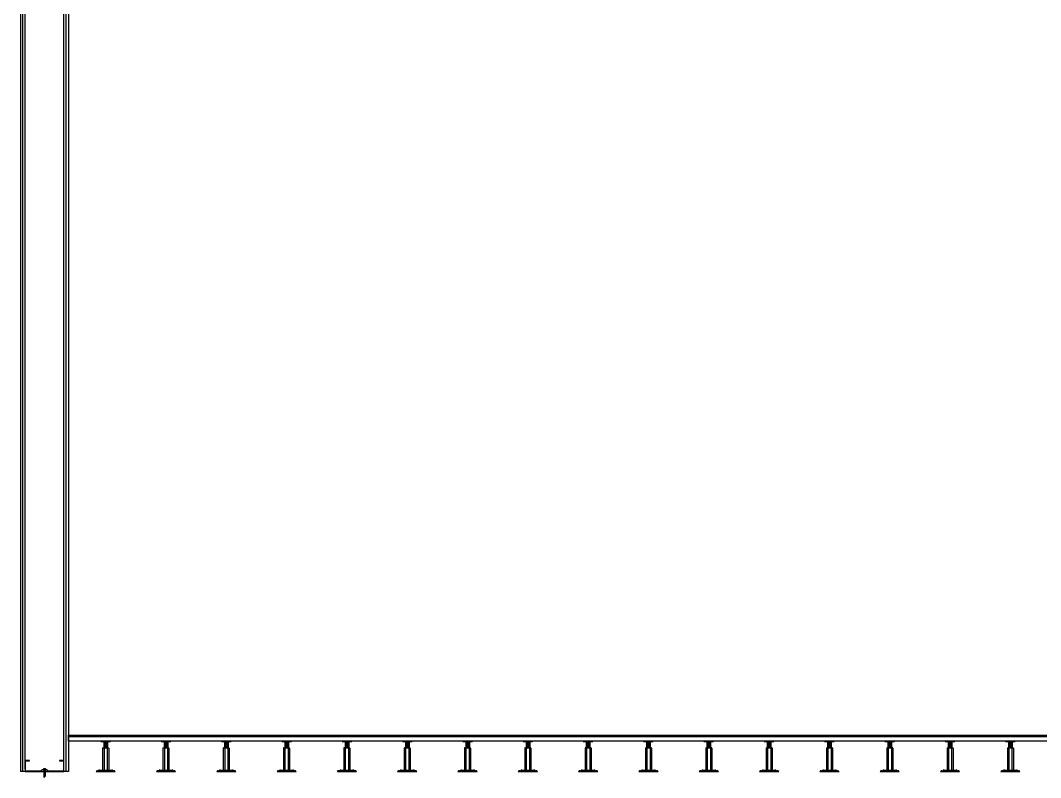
# Model space of a CAD drawing. Header units: millimetres. Extents: x 19868 to 801382, y -4805 to 85279.
# Drawn here: x 311088 to 315317, y 42103 to 45241 of the extents above; entities that cross this region are included whole.
import ezdxf

# ---------------------------------------------------------------- set-up
doc = ezdxf.new("R2010")
doc.units = ezdxf.units.MM
doc.header["$LTSCALE"] = 250
for name, color, linetype in [('8입면선', 8, 'Continuous'), ('A-ELE-4', 4, 'Continuous'), ('A-ELE-8', 8, 'Continuous'), ('A-WALL-D', 7, 'Continuous'), ('GAGAM-DT', 7, 'Continuous'), ('GES', 7, 'Continuous'), ('입면', 7, 'Continuous')]:
    doc.layers.add(name, color=color, linetype=linetype)
doc.layers.add('CK', color=221, linetype='Continuous', plot=False)

# ---------------------------------------------------------------- blocks, each defined once
blk = doc.blocks.new('*U119')
at = {"layer": '8입면선', "color": 8}
for p, q in [((3316397.6, 472011.4), (3316397.6, 477801.4)), ((3316577.6, 472011.4), (3316577.6, 477801.4))]:
    blk.add_line(p, q, dxfattribs=at)
at = {"layer": 'A-WALL-D'}
for p, q in [((3316387.6, 477801.4), (3316387.6, 472011.4)), ((3316407.6, 477801.4), (3316387.6, 477801.4)), ((3316407.6, 472021.4), (3316407.6, 477801.4)), ((3316567.6, 472021.4), (3316567.6, 477801.4)), ((3316587.6, 477801.4), (3316567.6, 477801.4)), ((3316587.6, 477801.4), (3316587.6, 472011.4)), ((3316407.6, 472011.4), (3316387.6, 472011.4)), ((3316587.6, 472011.4), (3316567.6, 472011.4))]:
    blk.add_line(p, q, dxfattribs=at)
at = {"layer": 'CK', "linetype": 'Continuous'}
blk.add_line((3316472.9, 472011.4), (3316502.3, 472011.4), dxfattribs=at)
at = {"layer": 'GAGAM-DT', "color": 8}
for p, q in [((3316485.3, 477795.6), (3316485.3, 477827)), ((3316490.3, 477821.5), (3316485.3, 477827)), ((3316490.3, 477795.6), (3316490.3, 477821.5)), ((3316492.7, 477795.6), (3316482.8, 477795.6)), ((3316482.8, 477795.6), (3316482.8, 477792.1)), ((3316491.2, 477790.6), (3316484.3, 477790.6)), ((3316485.3, 477795.6), (3316485.3, 477790.6)), ((3316490.3, 477795.6), (3316490.3, 477790.6)), ((3316492.7, 477795.6), (3316492.7, 477792.1)), ((3316482.8, 472017.2), (3316482.8, 472020.7)), ((3316492.7, 472017.2), (3316482.8, 472017.2)), ((3316491.2, 472022.2), (3316484.3, 472022.2)), ((3316485.3, 472017.2), (3316485.3, 472022.2)), ((3316485.3, 472017.2), (3316485.3, 471985.8)), ((3316490.3, 472017.2), (3316490.3, 472022.2)), ((3316490.3, 472017.2), (3316490.3, 471991.3)), ((3316492.7, 472017.2), (3316492.7, 472020.7)), ((3316490.3, 471991.3), (3316485.3, 471985.8))]:
    blk.add_line(p, q, dxfattribs=at)
for centre, start, end in [((3316484.3, 477792.1), 180, 270), ((3316491.2, 477792.1), 270, 0), ((3316484.3, 472020.7), 90, 180), ((3316491.2, 472020.7), 0, 90)]:
    blk.add_arc(centre, 1.51, start, end, dxfattribs=at)
at = {"layer": '입면', "color": 6}
for p, q in [((3316407.6, 477756.4), (3316407.6, 477801.4)), ((3316407.6, 477801.4), (3316472.9, 477801.4)), ((3316472.4, 477800.2), (3316408.8, 477800.2)), ((3316408.8, 477800.2), (3316408.8, 477757.6)), ((3316477.4, 477794.4), (3316472.4, 477800.2)), ((3316472.9, 477801.4), (3316477.9, 477795.6)), ((3316497.3, 477795.6), (3316502.3, 477801.4)), ((3316502.8, 477800.2), (3316497.8, 477794.4)), ((3316502.3, 477801.4), (3316567.6, 477801.4)), ((3316566.4, 477800.2), (3316502.8, 477800.2)), ((3316566.4, 477757.6), (3316566.4, 477800.2)), ((3316567.6, 477801.4), (3316567.6, 477756.4)), ((3316425.4, 477756.4), (3316407.6, 477756.4)), ((3316408.8, 477757.6), (3316425.4, 477757.6)), ((3316425.4, 477757.6), (3316425.4, 477756.4)), ((3316497.8, 477794.4), (3316477.4, 477794.4)), ((3316477.9, 477795.6), (3316497.3, 477795.6)), ((3316549.8, 477756.4), (3316549.8, 477757.6)), ((3316549.8, 477757.6), (3316566.4, 477757.6)), ((3316567.6, 477756.4), (3316549.8, 477756.4)), ((3316425.4, 472056.4), (3316407.6, 472056.4)), ((3316407.6, 472056.4), (3316407.6, 472011.4)), ((3316408.8, 472012.6), (3316408.8, 472055.2)), ((3316408.8, 472055.2), (3316425.4, 472055.2)), ((3316425.4, 472055.2), (3316425.4, 472056.4)), ((3316567.6, 472056.4), (3316549.8, 472056.4)), ((3316549.8, 472056.4), (3316549.8, 472055.2)), ((3316549.8, 472055.2), (3316566.4, 472055.2)), ((3316566.4, 472055.2), (3316566.4, 472012.6)), ((3316567.6, 472011.4), (3316567.6, 472056.4)), ((3316407.6, 472011.4), (3316472.9, 472011.4)), ((3316472.4, 472012.6), (3316408.8, 472012.6)), ((3316477.4, 472018.5), (3316472.4, 472012.6)), ((3316472.9, 472011.4), (3316477.9, 472017.3)), ((3316497.8, 472018.5), (3316477.4, 472018.5)), ((3316477.9, 472017.3), (3316497.3, 472017.3)), ((3316497.3, 472017.3), (3316502.3, 472011.4)), ((3316502.8, 472012.6), (3316497.8, 472018.5)), ((3316502.3, 472011.4), (3316567.6, 472011.4)), ((3316566.4, 472012.6), (3316502.8, 472012.6))]:
    blk.add_line(p, q, dxfattribs=at)
blk = doc.blocks.new('*U142')
at = {"layer": 'A-ELE-4'}
blk.add_line((-11, 0), (8289, 0), dxfattribs=at)
at = {"layer": 'A-ELE-8'}
for p, q in [((-11, -23), (-11, 0)), ((-11, -5), (8289, -5)), ((-11, -23), (8289, -23))]:
    blk.add_line(p, q, dxfattribs=at)
blk = doc.blocks.new('*U143')
at = {"layer": 'GES', "color": 8}
for p, q in [((39095, 2017, 0), (39095, 2019.5, 0)), ((39095, 2019.5, 0), (39135, 2019.5, 0)), ((39095, 2017, 0), (39135, 2017, 0)), ((39102.6, 1988.9, 0), (39102.6, 1898, 0)), ((39103.4, 1989.7, 0), (39107.6, 1989.7, 0)), ((39107.4, 2017, 0), (39107.4, 2007.2, 0)), ((39107.4, 2013.6, 0), (39107.4, 1989.7, 0)), ((39107.4, 2011.6, 0), (39122.6, 2011.6, 0)), ((39107.4, 2011.6, 0), (39122.6, 2011.6, 0)), ((39107.4, 2006.6, 0), (39122.6, 2006.6, 0)), ((39107.4, 2006.6, 0), (39122.6, 2006.6, 0)), ((39107.4, 2001.6, 0), (39122.6, 2001.6, 0)), ((39107.4, 2001.6, 0), (39122.6, 2001.6, 0)), ((39107.4, 1996.6, 0), (39122.6, 1996.6, 0)), ((39107.4, 1996.6, 0), (39122.6, 1996.6, 0)), ((39107.4, 1991.6, 0), (39122.6, 1991.6, 0)), ((39107.4, 1991.6, 0), (39122.6, 1991.6, 0)), ((39107.6, 1989.7, 0), (39122.6, 1989.7, 0)), ((39108.4, 1988.9, 0), (39108.4, 1898, 0)), ((39109.2, 1989.7, 0), (39120.9, 1989.7, 0)), ((39121.7, 1988.9, 0), (39121.7, 1898, 0)), ((39122.6, 2017, 0), (39122.6, 2007.2, 0)), ((39122.6, 2013.6, 0), (39122.6, 1989.7, 0)), ((39122.6, 1989.7, 0), (39126.7, 1989.7, 0)), ((39127.6, 1988.9, 0), (39127.6, 1898, 0)), ((39135, 2017, 0), (39135, 2019.5, 0)), ((39345, 2017, 0), (39345, 2019.5, 0)), ((39345, 2019.5, 0), (39385, 2019.5, 0)), ((39345, 2017, 0), (39385, 2017, 0)), ((39352.6, 1988.9, 0), (39352.6, 1898, 0)), ((39353.4, 1989.7, 0), (39357.6, 1989.7, 0)), ((39357.4, 2017, 0), (39357.4, 2007.2, 0)), ((39357.4, 2013.6, 0), (39357.4, 1989.7, 0)), ((39357.4, 2011.6, 0), (39372.6, 2011.6, 0)), ((39357.4, 2011.6, 0), (39372.6, 2011.6, 0)), ((39357.4, 2006.6, 0), (39372.6, 2006.6, 0)), ((39357.4, 2006.6, 0), (39372.6, 2006.6, 0)), ((39357.4, 2001.6, 0), (39372.6, 2001.6, 0)), ((39357.4, 2001.6, 0), (39372.6, 2001.6, 0)), ((39357.4, 1996.6, 0), (39372.6, 1996.6, 0)), ((39357.4, 1996.6, 0), (39372.6, 1996.6, 0)), ((39357.4, 1991.6, 0), (39372.6, 1991.6, 0)), ((39357.4, 1991.6, 0), (39372.6, 1991.6, 0)), ((39357.6, 1989.7, 0), (39372.6, 1989.7, 0)), ((39358.4, 1988.9, 0), (39358.4, 1898, 0)), ((39359.2, 1989.7, 0), (39370.9, 1989.7, 0)), ((39371.7, 1988.9, 0), (39371.7, 1898, 0)), ((39372.6, 2017, 0), (39372.6, 2007.2, 0)), ((39372.6, 2013.6, 0), (39372.6, 1989.7, 0)), ((39372.6, 1989.7, 0), (39376.7, 1989.7, 0)), ((39377.6, 1988.9, 0), (39377.6, 1898, 0)), ((39385, 2017, 0), (39385, 2019.5, 0)), ((39595, 2017, 0), (39595, 2019.5, 0)), ((39595, 2019.5, 0), (39635, 2019.5, 0)), ((39595, 2017, 0), (39635, 2017, 0)), ((39602.6, 1988.9, 0), (39602.6, 1898, 0)), ((39603.4, 1989.7, 0), (39607.6, 1989.7, 0)), ((39607.4, 2017, 0), (39607.4, 2007.2, 0)), ((39607.4, 2013.6, 0), (39607.4, 1989.7, 0)), ((39607.4, 2011.6, 0), (39622.6, 2011.6, 0)), ((39607.4, 2011.6, 0), (39622.6, 2011.6, 0)), ((39607.4, 2006.6, 0), (39622.6, 2006.6, 0)), ((39607.4, 2006.6, 0), (39622.6, 2006.6, 0)), ((39607.4, 2001.6, 0), (39622.6, 2001.6, 0)), ((39607.4, 2001.6, 0), (39622.6, 2001.6, 0)), ((39607.4, 1996.6, 0), (39622.6, 1996.6, 0)), ((39607.4, 1996.6, 0), (39622.6, 1996.6, 0)), ((39607.4, 1991.6, 0), (39622.6, 1991.6, 0)), ((39607.4, 1991.6, 0), (39622.6, 1991.6, 0)), ((39607.6, 1989.7, 0), (39622.6, 1989.7, 0)), ((39608.4, 1988.9, 0), (39608.4, 1898, 0)), ((39609.2, 1989.7, 0), (39620.9, 1989.7, 0)), ((39621.7, 1988.9, 0), (39621.7, 1898, 0)), ((39622.6, 2017, 0), (39622.6, 2007.2, 0)), ((39622.6, 2013.6, 0), (39622.6, 1989.7, 0)), ((39622.6, 1989.7, 0), (39626.7, 1989.7, 0)), ((39627.6, 1988.9, 0), (39627.6, 1898, 0)), ((39635, 2017, 0), (39635, 2019.5, 0)), ((39845, 2017, 0), (39845, 2019.5, 0)), ((39845, 2019.5, 0), (39885, 2019.5, 0)), ((39845, 2017, 0), (39885, 2017, 0)), ((39852.6, 1988.9, 0), (39852.6, 1898, 0)), ((39853.4, 1989.7, 0), (39857.6, 1989.7, 0)), ((39857.4, 2017, 0), (39857.4, 2007.2, 0)), ((39857.4, 2013.6, 0), (39857.4, 1989.7, 0)), ((39857.4, 2011.6, 0), (39872.6, 2011.6, 0)), ((39857.4, 2011.6, 0), (39872.6, 2011.6, 0)), ((39857.4, 2006.6, 0), (39872.6, 2006.6, 0)), ((39857.4, 2006.6, 0), (39872.6, 2006.6, 0)), ((39857.4, 2001.6, 0), (39872.6, 2001.6, 0)), ((39857.4, 2001.6, 0), (39872.6, 2001.6, 0)), ((39857.4, 1996.6, 0), (39872.6, 1996.6, 0)), ((39857.4, 1996.6, 0), (39872.6, 1996.6, 0)), ((39857.4, 1991.6, 0), (39872.6, 1991.6, 0)), ((39857.4, 1991.6, 0), (39872.6, 1991.6, 0)), ((39857.6, 1989.7, 0), (39872.6, 1989.7, 0)), ((39858.4, 1988.9, 0), (39858.4, 1898, 0)), ((39859.2, 1989.7, 0), (39870.9, 1989.7, 0)), ((39871.7, 1988.9, 0), (39871.7, 1898, 0)), ((39872.6, 2017, 0), (39872.6, 2007.2, 0)), ((39872.6, 2013.6, 0), (39872.6, 1989.7, 0)), ((39872.6, 1989.7, 0), (39876.7, 1989.7, 0)), ((39877.6, 1988.9, 0), (39877.6, 1898, 0)), ((39885, 2017, 0), (39885, 2019.5, 0)), ((40095, 2017, 0), (40095, 2019.5, 0)), ((40095, 2019.5, 0), (40135, 2019.5, 0)), ((40095, 2017, 0), (40135, 2017, 0)), ((40102.6, 1988.9, 0), (40102.6, 1898, 0)), ((40103.4, 1989.7, 0), (40107.6, 1989.7, 0)), ((40107.4, 2017, 0), (40107.4, 2007.2, 0)), ((40107.4, 2013.6, 0), (40107.4, 1989.7, 0)), ((40107.4, 2011.6, 0), (40122.6, 2011.6, 0)), ((40107.4, 2011.6, 0), (40122.6, 2011.6, 0)), ((40107.4, 2006.6, 0), (40122.6, 2006.6, 0)), ((40107.4, 2006.6, 0), (40122.6, 2006.6, 0)), ((40107.4, 2001.6, 0), (40122.6, 2001.6, 0)), ((40107.4, 2001.6, 0), (40122.6, 2001.6, 0)), ((40107.4, 1996.6, 0), (40122.6, 1996.6, 0)), ((40107.4, 1996.6, 0), (40122.6, 1996.6, 0)), ((40107.4, 1991.6, 0), (40122.6, 1991.6, 0)), ((40107.4, 1991.6, 0), (40122.6, 1991.6, 0)), ((40107.6, 1989.7, 0), (40122.6, 1989.7, 0)), ((40108.4, 1988.9, 0), (40108.4, 1898, 0)), ((40109.2, 1989.7, 0), (40120.9, 1989.7, 0)), ((40121.7, 1988.9, 0), (40121.7, 1898, 0)), ((40122.6, 2017, 0), (40122.6, 2007.2, 0)), ((40122.6, 2013.6, 0), (40122.6, 1989.7, 0)), ((40122.6, 1989.7, 0), (40126.7, 1989.7, 0)), ((40127.6, 1988.9, 0), (40127.6, 1898, 0)), ((40135, 2017, 0), (40135, 2019.5, 0)), ((40345, 2017, 0), (40345, 2019.5, 0)), ((40345, 2019.5, 0), (40385, 2019.5, 0)), ((40345, 2017, 0), (40385, 2017, 0)), ((40352.6, 1988.9, 0), (40352.6, 1898, 0)), ((40353.4, 1989.7, 0), (40357.6, 1989.7, 0)), ((40357.4, 2017, 0), (40357.4, 2007.2, 0)), ((40357.4, 2013.6, 0), (40357.4, 1989.7, 0)), ((40357.4, 2011.6, 0), (40372.6, 2011.6, 0)), ((40357.4, 2011.6, 0), (40372.6, 2011.6, 0)), ((40357.4, 2006.6, 0), (40372.6, 2006.6, 0)), ((40357.4, 2006.6, 0), (40372.6, 2006.6, 0)), ((40357.4, 2001.6, 0), (40372.6, 2001.6, 0)), ((40357.4, 2001.6, 0), (40372.6, 2001.6, 0)), ((40357.4, 1996.6, 0), (40372.6, 1996.6, 0)), ((40357.4, 1996.6, 0), (40372.6, 1996.6, 0)), ((40357.4, 1991.6, 0), (40372.6, 1991.6, 0)), ((40357.4, 1991.6, 0), (40372.6, 1991.6, 0)), ((40357.6, 1989.7, 0), (40372.6, 1989.7, 0)), ((40358.4, 1988.9, 0), (40358.4, 1898, 0)), ((40359.2, 1989.7, 0), (40370.9, 1989.7, 0)), ((40371.7, 1988.9, 0), (40371.7, 1898, 0)), ((40372.6, 2017, 0), (40372.6, 2007.2, 0)), ((40372.6, 2013.6, 0), (40372.6, 1989.7, 0)), ((40372.6, 1989.7, 0), (40376.7, 1989.7, 0)), ((40377.6, 1988.9, 0), (40377.6, 1898, 0)), ((40385, 2017, 0), (40385, 2019.5, 0)), ((40595, 2017, 0), (40595, 2019.5, 0)), ((40595, 2019.5, 0), (40635, 2019.5, 0)), ((40595, 2017, 0), (40635, 2017, 0)), ((40602.6, 1988.9, 0), (40602.6, 1898, 0)), ((40603.4, 1989.7, 0), (40607.6, 1989.7, 0)), ((40607.4, 2017, 0), (40607.4, 2007.2, 0)), ((40607.4, 2013.6, 0), (40607.4, 1989.7, 0)), ((40607.4, 2011.6, 0), (40622.6, 2011.6, 0)), ((40607.4, 2011.6, 0), (40622.6, 2011.6, 0)), ((40607.4, 2006.6, 0), (40622.6, 2006.6, 0)), ((40607.4, 2006.6, 0), (40622.6, 2006.6, 0)), ((40607.4, 2001.6, 0), (40622.6, 2001.6, 0)), ((40607.4, 2001.6, 0), (40622.6, 2001.6, 0)), ((40607.4, 1996.6, 0), (40622.6, 1996.6, 0)), ((40607.4, 1996.6, 0), (40622.6, 1996.6, 0)), ((40607.4, 1991.6, 0), (40622.6, 1991.6, 0)), ((40607.4, 1991.6, 0), (40622.6, 1991.6, 0)), ((40607.6, 1989.7, 0), (40622.6, 1989.7, 0)), ((40608.4, 1988.9, 0), (40608.4, 1898, 0)), ((40609.2, 1989.7, 0), (40620.9, 1989.7, 0)), ((40621.7, 1988.9, 0), (40621.7, 1898, 0)), ((40622.6, 2017, 0), (40622.6, 2007.2, 0)), ((40622.6, 2013.6, 0), (40622.6, 1989.7, 0)), ((40622.6, 1989.7, 0), (40626.7, 1989.7, 0)), ((40627.6, 1988.9, 0), (40627.6, 1898, 0)), ((40635, 2017, 0), (40635, 2019.5, 0)), ((40845, 2017, 0), (40845, 2019.5, 0)), ((40845, 2019.5, 0), (40885, 2019.5, 0)), ((40845, 2017, 0), (40885, 2017, 0)), ((40852.6, 1988.9, 0), (40852.6, 1898, 0)), ((40853.4, 1989.7, 0), (40857.6, 1989.7, 0)), ((40857.4, 2017, 0), (40857.4, 2007.2, 0)), ((40857.4, 2013.6, 0), (40857.4, 1989.7, 0)), ((40857.4, 2011.6, 0), (40872.6, 2011.6, 0)), ((40857.4, 2011.6, 0), (40872.6, 2011.6, 0)), ((40857.4, 2006.6, 0), (40872.6, 2006.6, 0)), ((40857.4, 2006.6, 0), (40872.6, 2006.6, 0)), ((40857.4, 2001.6, 0), (40872.6, 2001.6, 0)), ((40857.4, 2001.6, 0), (40872.6, 2001.6, 0)), ((40857.4, 1996.6, 0), (40872.6, 1996.6, 0)), ((40857.4, 1996.6, 0), (40872.6, 1996.6, 0)), ((40857.4, 1991.6, 0), (40872.6, 1991.6, 0)), ((40857.4, 1991.6, 0), (40872.6, 1991.6, 0)), ((40857.6, 1989.7, 0), (40872.6, 1989.7, 0)), ((40858.4, 1988.9, 0), (40858.4, 1898, 0)), ((40859.2, 1989.7, 0), (40870.9, 1989.7, 0)), ((40871.7, 1988.9, 0), (40871.7, 1898, 0)), ((40872.6, 2017, 0), (40872.6, 2007.2, 0)), ((40872.6, 2013.6, 0), (40872.6, 1989.7, 0)), ((40872.6, 1989.7, 0), (40876.7, 1989.7, 0)), ((40877.6, 1988.9, 0), (40877.6, 1898, 0)), ((40885, 2017, 0), (40885, 2019.5, 0)), ((41095, 2017, 0), (41095, 2019.5, 0)), ((41095, 2019.5, 0), (41135, 2019.5, 0)), ((41095, 2017, 0), (41135, 2017, 0)), ((41102.6, 1988.9, 0), (41102.6, 1898, 0)), ((41103.4, 1989.7, 0), (41107.6, 1989.7, 0)), ((41107.4, 2017, 0), (41107.4, 2007.2, 0)), ((41107.4, 2013.6, 0), (41107.4, 1989.7, 0)), ((41107.4, 2011.6, 0), (41122.6, 2011.6, 0)), ((41107.4, 2011.6, 0), (41122.6, 2011.6, 0)), ((41107.4, 2006.6, 0), (41122.6, 2006.6, 0)), ((41107.4, 2006.6, 0), (41122.6, 2006.6, 0)), ((41107.4, 2001.6, 0), (41122.6, 2001.6, 0)), ((41107.4, 2001.6, 0), (41122.6, 2001.6, 0)), ((41107.4, 1996.6, 0), (41122.6, 1996.6, 0)), ((41107.4, 1996.6, 0), (41122.6, 1996.6, 0)), ((41107.4, 1991.6, 0), (41122.6, 1991.6, 0)), ((41107.4, 1991.6, 0), (41122.6, 1991.6, 0)), ((41107.6, 1989.7, 0), (41122.6, 1989.7, 0)), ((41108.4, 1988.9, 0), (41108.4, 1898, 0)), ((41109.2, 1989.7, 0), (41120.9, 1989.7, 0)), ((41121.7, 1988.9, 0), (41121.7, 1898, 0)), ((41122.6, 2017, 0), (41122.6, 2007.2, 0)), ((41122.6, 2013.6, 0), (41122.6, 1989.7, 0)), ((41122.6, 1989.7, 0), (41126.7, 1989.7, 0)), ((41127.6, 1988.9, 0), (41127.6, 1898, 0)), ((41135, 2017, 0), (41135, 2019.5, 0)), ((41345, 2017, 0), (41345, 2019.5, 0)), ((41345, 2019.5, 0), (41385, 2019.5, 0)), ((41345, 2017, 0), (41385, 2017, 0)), ((41352.6, 1988.9, 0), (41352.6, 1898, 0)), ((41353.4, 1989.7, 0), (41357.6, 1989.7, 0)), ((41357.4, 2017, 0), (41357.4, 2007.2, 0)), ((41357.4, 2013.6, 0), (41357.4, 1989.7, 0)), ((41357.4, 2011.6, 0), (41372.6, 2011.6, 0)), ((41357.4, 2011.6, 0), (41372.6, 2011.6, 0)), ((41357.4, 2006.6, 0), (41372.6, 2006.6, 0)), ((41357.4, 2006.6, 0), (41372.6, 2006.6, 0)), ((41357.4, 2001.6, 0), (41372.6, 2001.6, 0)), ((41357.4, 2001.6, 0), (41372.6, 2001.6, 0)), ((41357.4, 1996.6, 0), (41372.6, 1996.6, 0)), ((41357.4, 1996.6, 0), (41372.6, 1996.6, 0)), ((41357.4, 1991.6, 0), (41372.6, 1991.6, 0)), ((41357.4, 1991.6, 0), (41372.6, 1991.6, 0)), ((41357.6, 1989.7, 0), (41372.6, 1989.7, 0)), ((41358.4, 1988.9, 0), (41358.4, 1898, 0)), ((41359.2, 1989.7, 0), (41370.9, 1989.7, 0)), ((41371.7, 1988.9, 0), (41371.7, 1898, 0)), ((41372.6, 2017, 0), (41372.6, 2007.2, 0)), ((41372.6, 2013.6, 0), (41372.6, 1989.7, 0)), ((41372.6, 1989.7, 0), (41376.7, 1989.7, 0)), ((41377.6, 1988.9, 0), (41377.6, 1898, 0)), ((41385, 2017, 0), (41385, 2019.5, 0)), ((41595, 2017, 0), (41595, 2019.5, 0)), ((41595, 2019.5, 0), (41635, 2019.5, 0)), ((41595, 2017, 0), (41635, 2017, 0)), ((41602.6, 1988.9, 0), (41602.6, 1898, 0)), ((41603.4, 1989.7, 0), (41607.6, 1989.7, 0)), ((41607.4, 2017, 0), (41607.4, 2007.2, 0)), ((41607.4, 2013.6, 0), (41607.4, 1989.7, 0)), ((41607.4, 2011.6, 0), (41622.6, 2011.6, 0)), ((41607.4, 2011.6, 0), (41622.6, 2011.6, 0)), ((41607.4, 2006.6, 0), (41622.6, 2006.6, 0)), ((41607.4, 2006.6, 0), (41622.6, 2006.6, 0)), ((41607.4, 2001.6, 0), (41622.6, 2001.6, 0)), ((41607.4, 2001.6, 0), (41622.6, 2001.6, 0)), ((41607.4, 1996.6, 0), (41622.6, 1996.6, 0)), ((41607.4, 1996.6, 0), (41622.6, 1996.6, 0)), ((41607.4, 1991.6, 0), (41622.6, 1991.6, 0)), ((41607.4, 1991.6, 0), (41622.6, 1991.6, 0)), ((41607.6, 1989.7, 0), (41622.6, 1989.7, 0)), ((41608.4, 1988.9, 0), (41608.4, 1898, 0)), ((41609.2, 1989.7, 0), (41620.9, 1989.7, 0)), ((41621.7, 1988.9, 0), (41621.7, 1898, 0)), ((41622.6, 2017, 0), (41622.6, 2007.2, 0)), ((41622.6, 2013.6, 0), (41622.6, 1989.7, 0)), ((41622.6, 1989.7, 0), (41626.7, 1989.7, 0)), ((41627.6, 1988.9, 0), (41627.6, 1898, 0)), ((41635, 2017, 0), (41635, 2019.5, 0)), ((41845, 2017, 0), (41845, 2019.5, 0)), ((41845, 2019.5, 0), (41885, 2019.5, 0)), ((41845, 2017, 0), (41885, 2017, 0)), ((41852.6, 1988.9, 0), (41852.6, 1898, 0)), ((41853.4, 1989.7, 0), (41857.6, 1989.7, 0)), ((41857.4, 2017, 0), (41857.4, 2007.2, 0)), ((41857.4, 2013.6, 0), (41857.4, 1989.7, 0)), ((41857.4, 2011.6, 0), (41872.6, 2011.6, 0)), ((41857.4, 2011.6, 0), (41872.6, 2011.6, 0)), ((41857.4, 2006.6, 0), (41872.6, 2006.6, 0)), ((41857.4, 2006.6, 0), (41872.6, 2006.6, 0)), ((41857.4, 2001.6, 0), (41872.6, 2001.6, 0)), ((41857.4, 2001.6, 0), (41872.6, 2001.6, 0)), ((41857.4, 1996.6, 0), (41872.6, 1996.6, 0)), ((41857.4, 1996.6, 0), (41872.6, 1996.6, 0)), ((41857.4, 1991.6, 0), (41872.6, 1991.6, 0)), ((41857.4, 1991.6, 0), (41872.6, 1991.6, 0)), ((41857.6, 1989.7, 0), (41872.6, 1989.7, 0)), ((41858.4, 1988.9, 0), (41858.4, 1898, 0)), ((41859.2, 1989.7, 0), (41870.9, 1989.7, 0)), ((41871.7, 1988.9, 0), (41871.7, 1898, 0)), ((41872.6, 2017, 0), (41872.6, 2007.2, 0)), ((41872.6, 2013.6, 0), (41872.6, 1989.7, 0)), ((41872.6, 1989.7, 0), (41876.7, 1989.7, 0)), ((41877.6, 1988.9, 0), (41877.6, 1898, 0)), ((41885, 2017, 0), (41885, 2019.5, 0)), ((42095, 2017, 0), (42095, 2019.5, 0)), ((42095, 2019.5, 0), (42135, 2019.5, 0)), ((42095, 2017, 0), (42135, 2017, 0)), ((42102.6, 1988.9, 0), (42102.6, 1898, 0)), ((42103.4, 1989.7, 0), (42107.6, 1989.7, 0)), ((42107.4, 2017, 0), (42107.4, 2007.2, 0)), ((42107.4, 2013.6, 0), (42107.4, 1989.7, 0)), ((42107.4, 2011.6, 0), (42122.6, 2011.6, 0)), ((42107.4, 2011.6, 0), (42122.6, 2011.6, 0)), ((42107.4, 2006.6, 0), (42122.6, 2006.6, 0)), ((42107.4, 2006.6, 0), (42122.6, 2006.6, 0)), ((42107.4, 2001.6, 0), (42122.6, 2001.6, 0)), ((42107.4, 2001.6, 0), (42122.6, 2001.6, 0)), ((42107.4, 1996.6, 0), (42122.6, 1996.6, 0)), ((42107.4, 1996.6, 0), (42122.6, 1996.6, 0)), ((42107.4, 1991.6, 0), (42122.6, 1991.6, 0)), ((42107.4, 1991.6, 0), (42122.6, 1991.6, 0)), ((42107.6, 1989.7, 0), (42122.6, 1989.7, 0)), ((42108.4, 1988.9, 0), (42108.4, 1898, 0)), ((42109.2, 1989.7, 0), (42120.9, 1989.7, 0)), ((42121.7, 1988.9, 0), (42121.7, 1898, 0)), ((42122.6, 2017, 0), (42122.6, 2007.2, 0)), ((42122.6, 2013.6, 0), (42122.6, 1989.7, 0)), ((42122.6, 1989.7, 0), (42126.7, 1989.7, 0)), ((42127.6, 1988.9, 0), (42127.6, 1898, 0)), ((42135, 2017, 0), (42135, 2019.5, 0)), ((42345, 2017, 0), (42345, 2019.5, 0)), ((42345, 2019.5, 0), (42385, 2019.5, 0)), ((42345, 2017, 0), (42385, 2017, 0)), ((42352.6, 1988.9, 0), (42352.6, 1898, 0)), ((42353.4, 1989.7, 0), (42357.6, 1989.7, 0)), ((42357.4, 2017, 0), (42357.4, 2007.2, 0)), ((42357.4, 2013.6, 0), (42357.4, 1989.7, 0)), ((42357.4, 2011.6, 0), (42372.6, 2011.6, 0)), ((42357.4, 2011.6, 0), (42372.6, 2011.6, 0)), ((42357.4, 2006.6, 0), (42372.6, 2006.6, 0)), ((42357.4, 2006.6, 0), (42372.6, 2006.6, 0)), ((42357.4, 2001.6, 0), (42372.6, 2001.6, 0)), ((42357.4, 2001.6, 0), (42372.6, 2001.6, 0)), ((42357.4, 1996.6, 0), (42372.6, 1996.6, 0)), ((42357.4, 1996.6, 0), (42372.6, 1996.6, 0)), ((42357.4, 1991.6, 0), (42372.6, 1991.6, 0)), ((42357.4, 1991.6, 0), (42372.6, 1991.6, 0)), ((42357.6, 1989.7, 0), (42372.6, 1989.7, 0)), ((42358.4, 1988.9, 0), (42358.4, 1898, 0)), ((42359.2, 1989.7, 0), (42370.9, 1989.7, 0)), ((42371.7, 1988.9, 0), (42371.7, 1898, 0)), ((42372.6, 2017, 0), (42372.6, 2007.2, 0)), ((42372.6, 2013.6, 0), (42372.6, 1989.7, 0)), ((42372.6, 1989.7, 0), (42376.7, 1989.7, 0)), ((42377.6, 1988.9, 0), (42377.6, 1898, 0)), ((42385, 2017, 0), (42385, 2019.5, 0)), ((42595, 2017, 0), (42595, 2019.5, 0)), ((42595, 2019.5, 0), (42635, 2019.5, 0)), ((42595, 2017, 0), (42635, 2017, 0)), ((42602.6, 1988.9, 0), (42602.6, 1898, 0)), ((42603.4, 1989.7, 0), (42607.6, 1989.7, 0)), ((42607.4, 2017, 0), (42607.4, 2007.2, 0)), ((42607.4, 2013.6, 0), (42607.4, 1989.7, 0)), ((42607.4, 2011.6, 0), (42622.6, 2011.6, 0)), ((42607.4, 2011.6, 0), (42622.6, 2011.6, 0)), ((42607.4, 2006.6, 0), (42622.6, 2006.6, 0)), ((42607.4, 2006.6, 0), (42622.6, 2006.6, 0)), ((42607.4, 2001.6, 0), (42622.6, 2001.6, 0)), ((42607.4, 2001.6, 0), (42622.6, 2001.6, 0)), ((42607.4, 1996.6, 0), (42622.6, 1996.6, 0)), ((42607.4, 1996.6, 0), (42622.6, 1996.6, 0)), ((42607.4, 1991.6, 0), (42622.6, 1991.6, 0)), ((42607.4, 1991.6, 0), (42622.6, 1991.6, 0)), ((42607.6, 1989.7, 0), (42622.6, 1989.7, 0)), ((42608.4, 1988.9, 0), (42608.4, 1898, 0)), ((42609.2, 1989.7, 0), (42620.9, 1989.7, 0)), ((42621.7, 1988.9, 0), (42621.7, 1898, 0)), ((42622.6, 2017, 0), (42622.6, 2007.2, 0)), ((42622.6, 2013.6, 0), (42622.6, 1989.7, 0)), ((42622.6, 1989.7, 0), (42626.7, 1989.7, 0)), ((42627.6, 1988.9, 0), (42627.6, 1898, 0)), ((42635, 2017, 0), (42635, 2019.5, 0)), ((42845, 2017, 0), (42845, 2019.5, 0)), ((42845, 2019.5, 0), (42885, 2019.5, 0)), ((42845, 2017, 0), (42885, 2017, 0)), ((42852.6, 1988.9, 0), (42852.6, 1898, 0)), ((42853.4, 1989.7, 0), (42857.6, 1989.7, 0)), ((42857.4, 2017, 0), (42857.4, 2007.2, 0)), ((42857.4, 2013.6, 0), (42857.4, 1989.7, 0)), ((42857.4, 2011.6, 0), (42872.6, 2011.6, 0)), ((42857.4, 2011.6, 0), (42872.6, 2011.6, 0)), ((42857.4, 2006.6, 0), (42872.6, 2006.6, 0)), ((42857.4, 2006.6, 0), (42872.6, 2006.6, 0)), ((42857.4, 2001.6, 0), (42872.6, 2001.6, 0)), ((42857.4, 2001.6, 0), (42872.6, 2001.6, 0)), ((42857.4, 1996.6, 0), (42872.6, 1996.6, 0)), ((42857.4, 1996.6, 0), (42872.6, 1996.6, 0)), ((42857.4, 1991.6, 0), (42872.6, 1991.6, 0)), ((42857.4, 1991.6, 0), (42872.6, 1991.6, 0)), ((42857.6, 1989.7, 0), (42872.6, 1989.7, 0)), ((42858.4, 1988.9, 0), (42858.4, 1898, 0)), ((42859.2, 1989.7, 0), (42870.9, 1989.7, 0)), ((42871.7, 1988.9, 0), (42871.7, 1898, 0)), ((42872.6, 2017, 0), (42872.6, 2007.2, 0)), ((42872.6, 2013.6, 0), (42872.6, 1989.7, 0)), ((42872.6, 1989.7, 0), (42876.7, 1989.7, 0)), ((42877.6, 1988.9, 0), (42877.6, 1898, 0)), ((42885, 2017, 0), (42885, 2019.5, 0)), ((39075.4, 1892.5), (39154.8, 1892.5, 0)), ((39081.7, 1895.4), (39148.4, 1895.4)), ((39090.2, 1897.7), (39140.3, 1897.7)), ((39103.4, 1897.2, 0), (39107.6, 1897.2, 0)), ((39106.7, 1897.2, 0), (39106.7, 1897.7)), ((39107.6, 1897.2, 0), (39122.6, 1897.2, 0)), ((39109.2, 1897.2, 0), (39120.9, 1897.2, 0)), ((39122.6, 1897.2, 0), (39126.7, 1897.2, 0)), ((39123.4, 1897.2, 0), (39123.4, 1897.7)), ((39325.4, 1892.5), (39404.8, 1892.5, 0)), ((39331.7, 1895.4), (39398.4, 1895.4)), ((39340.2, 1897.7), (39390.3, 1897.7)), ((39353.4, 1897.2, 0), (39357.6, 1897.2, 0)), ((39356.7, 1897.2, 0), (39356.7, 1897.7)), ((39357.6, 1897.2, 0), (39372.6, 1897.2, 0)), ((39372.6, 1897.2, 0), (39376.7, 1897.2, 0)), ((39373.4, 1897.2, 0), (39373.4, 1897.7)), ((39575.4, 1892.5), (39654.8, 1892.5, 0)), ((39581.7, 1895.4), (39648.4, 1895.4)), ((39590.2, 1897.7), (39640.3, 1897.7)), ((39603.4, 1897.2, 0), (39607.6, 1897.2, 0)), ((39606.7, 1897.2, 0), (39606.7, 1897.7)), ((39607.6, 1897.2, 0), (39622.6, 1897.2, 0)), ((39622.6, 1897.2, 0), (39626.7, 1897.2, 0)), ((39623.4, 1897.2, 0), (39623.4, 1897.7)), ((39825.4, 1892.5), (39904.8, 1892.5, 0)), ((39831.7, 1895.4), (39898.4, 1895.4)), ((39840.2, 1897.7), (39890.3, 1897.7)), ((39853.4, 1897.2, 0), (39857.6, 1897.2, 0)), ((39856.7, 1897.2, 0), (39856.7, 1897.7)), ((39857.6, 1897.2, 0), (39872.6, 1897.2, 0)), ((39872.6, 1897.2, 0), (39876.7, 1897.2, 0)), ((39873.4, 1897.2, 0), (39873.4, 1897.7)), ((40075.4, 1892.5), (40154.8, 1892.5, 0)), ((40081.7, 1895.4), (40148.4, 1895.4)), ((40090.2, 1897.7), (40140.3, 1897.7)), ((40103.4, 1897.2, 0), (40107.6, 1897.2, 0)), ((40106.7, 1897.2, 0), (40106.7, 1897.7)), ((40107.6, 1897.2, 0), (40122.6, 1897.2, 0)), ((40122.6, 1897.2, 0), (40126.7, 1897.2, 0)), ((40123.4, 1897.2, 0), (40123.4, 1897.7)), ((40325.4, 1892.5), (40404.8, 1892.5, 0)), ((40331.7, 1895.4), (40398.4, 1895.4)), ((40340.2, 1897.7), (40390.3, 1897.7)), ((40353.4, 1897.2, 0), (40357.6, 1897.2, 0)), ((40356.7, 1897.2, 0), (40356.7, 1897.7)), ((40357.6, 1897.2, 0), (40372.6, 1897.2, 0)), ((40372.6, 1897.2, 0), (40376.7, 1897.2, 0)), ((40373.4, 1897.2, 0), (40373.4, 1897.7)), ((40575.4, 1892.5), (40654.8, 1892.5, 0)), ((40581.7, 1895.4), (40648.4, 1895.4)), ((40590.2, 1897.7), (40640.3, 1897.7)), ((40603.4, 1897.2, 0), (40607.6, 1897.2, 0)), ((40606.7, 1897.2, 0), (40606.7, 1897.7)), ((40607.6, 1897.2, 0), (40622.6, 1897.2, 0)), ((40622.6, 1897.2, 0), (40626.7, 1897.2, 0)), ((40623.4, 1897.2, 0), (40623.4, 1897.7)), ((40825.4, 1892.5), (40904.8, 1892.5, 0)), ((40831.7, 1895.4), (40898.4, 1895.4)), ((40840.2, 1897.7), (40890.3, 1897.7)), ((40853.4, 1897.2, 0), (40857.6, 1897.2, 0)), ((40856.7, 1897.2, 0), (40856.7, 1897.7)), ((40857.6, 1897.2, 0), (40872.6, 1897.2, 0)), ((40872.6, 1897.2, 0), (40876.7, 1897.2, 0)), ((40873.4, 1897.2, 0), (40873.4, 1897.7)), ((41075.4, 1892.5), (41154.8, 1892.5, 0)), ((41081.7, 1895.4), (41148.4, 1895.4)), ((41090.2, 1897.7), (41140.3, 1897.7)), ((41103.4, 1897.2, 0), (41107.6, 1897.2, 0)), ((41106.7, 1897.2, 0), (41106.7, 1897.7)), ((41107.6, 1897.2, 0), (41122.6, 1897.2, 0)), ((41122.6, 1897.2, 0), (41126.7, 1897.2, 0)), ((41123.4, 1897.2, 0), (41123.4, 1897.7)), ((41325.4, 1892.5), (41404.8, 1892.5, 0)), ((41331.7, 1895.4), (41398.4, 1895.4)), ((41340.2, 1897.7), (41390.3, 1897.7)), ((41353.4, 1897.2, 0), (41357.6, 1897.2, 0)), ((41356.7, 1897.2, 0), (41356.7, 1897.7)), ((41357.6, 1897.2, 0), (41372.6, 1897.2, 0)), ((41372.6, 1897.2, 0), (41376.7, 1897.2, 0)), ((41373.4, 1897.2, 0), (41373.4, 1897.7)), ((41575.4, 1892.5), (41654.8, 1892.5, 0)), ((41581.7, 1895.4), (41648.4, 1895.4)), ((41590.2, 1897.7), (41640.3, 1897.7)), ((41603.4, 1897.2, 0), (41607.6, 1897.2, 0)), ((41606.7, 1897.2, 0), (41606.7, 1897.7)), ((41607.6, 1897.2, 0), (41622.6, 1897.2, 0)), ((41622.6, 1897.2, 0), (41626.7, 1897.2, 0)), ((41623.4, 1897.2, 0), (41623.4, 1897.7)), ((41825.4, 1892.5), (41904.8, 1892.5, 0)), ((41831.7, 1895.4), (41898.4, 1895.4)), ((41840.2, 1897.7), (41890.3, 1897.7)), ((41853.4, 1897.2, 0), (41857.6, 1897.2, 0)), ((41856.7, 1897.2, 0), (41856.7, 1897.7)), ((41857.6, 1897.2, 0), (41872.6, 1897.2, 0)), ((41872.6, 1897.2, 0), (41876.7, 1897.2, 0)), ((41873.4, 1897.2, 0), (41873.4, 1897.7)), ((42075.4, 1892.5), (42154.8, 1892.5, 0)), ((42081.7, 1895.4), (42148.4, 1895.4)), ((42090.2, 1897.7), (42140.3, 1897.7)), ((42103.4, 1897.2, 0), (42107.6, 1897.2, 0)), ((42106.7, 1897.2, 0), (42106.7, 1897.7)), ((42107.6, 1897.2, 0), (42122.6, 1897.2, 0)), ((42122.6, 1897.2, 0), (42126.7, 1897.2, 0)), ((42123.4, 1897.2, 0), (42123.4, 1897.7)), ((42325.4, 1892.5), (42404.8, 1892.5, 0)), ((42331.7, 1895.4), (42398.4, 1895.4)), ((42340.2, 1897.7), (42390.3, 1897.7)), ((42353.4, 1897.2, 0), (42357.6, 1897.2, 0)), ((42356.7, 1897.2, 0), (42356.7, 1897.7)), ((42357.6, 1897.2, 0), (42372.6, 1897.2, 0)), ((42372.6, 1897.2, 0), (42376.7, 1897.2, 0)), ((42373.4, 1897.2, 0), (42373.4, 1897.7)), ((42575.4, 1892.5), (42654.8, 1892.5, 0)), ((42581.7, 1895.4), (42648.4, 1895.4)), ((42590.2, 1897.7), (42640.3, 1897.7)), ((42603.4, 1897.2, 0), (42607.6, 1897.2, 0)), ((42606.7, 1897.2, 0), (42606.7, 1897.7)), ((42607.6, 1897.2, 0), (42622.6, 1897.2, 0)), ((42622.6, 1897.2, 0), (42626.7, 1897.2, 0)), ((42623.4, 1897.2, 0), (42623.4, 1897.7)), ((42825.4, 1892.5), (42904.8, 1892.5, 0)), ((42831.7, 1895.4), (42898.4, 1895.4)), ((42840.2, 1897.7), (42890.3, 1897.7)), ((42853.4, 1897.2, 0), (42857.6, 1897.2, 0)), ((42856.7, 1897.2, 0), (42856.7, 1897.7)), ((42857.6, 1897.2, 0), (42872.6, 1897.2, 0)), ((42872.6, 1897.2, 0), (42876.7, 1897.2, 0)), ((42873.4, 1897.2, 0), (42873.4, 1897.7))]:
    blk.add_line(p, q, dxfattribs=at)
for centre, radius, start, end in [((39103.4, 1988.9, 0), 0.833, 90, 180), ((39107.6, 1988.9, 0), 0.833, 0, 90), ((39109.2, 1988.9, 0), 0.833, 90, 180), ((39120.9, 1988.9, 0), 0.833, 0, 90), ((39122.6, 1988.9, 0), 0.833, 90, 180), ((39126.7, 1988.9, 0), 0.833, 0, 90), ((39353.4, 1988.9, 0), 0.833, 90, 180), ((39357.6, 1988.9, 0), 0.833, 0, 90), ((39359.2, 1988.9, 0), 0.833, 90, 180), ((39370.9, 1988.9, 0), 0.833, 0, 90), ((39372.6, 1988.9, 0), 0.833, 90, 180), ((39376.7, 1988.9, 0), 0.833, 0, 90), ((39603.4, 1988.9, 0), 0.833, 90, 180), ((39607.6, 1988.9, 0), 0.833, 0, 90), ((39609.2, 1988.9, 0), 0.833, 90, 180), ((39620.9, 1988.9, 0), 0.833, 0, 90), ((39622.6, 1988.9, 0), 0.833, 90, 180), ((39626.7, 1988.9, 0), 0.833, 0, 90), ((39853.4, 1988.9, 0), 0.833, 90, 180), ((39857.6, 1988.9, 0), 0.833, 0, 90), ((39859.2, 1988.9, 0), 0.833, 90, 180), ((39870.9, 1988.9, 0), 0.833, 0, 90), ((39872.6, 1988.9, 0), 0.833, 90, 180), ((39876.7, 1988.9, 0), 0.833, 0, 90), ((40103.4, 1988.9, 0), 0.833, 90, 180), ((40107.6, 1988.9, 0), 0.833, 0, 90), ((40109.2, 1988.9, 0), 0.833, 90, 180), ((40120.9, 1988.9, 0), 0.833, 0, 90), ((40122.6, 1988.9, 0), 0.833, 90, 180), ((40126.7, 1988.9, 0), 0.833, 0, 90), ((40353.4, 1988.9, 0), 0.833, 90, 180), ((40357.6, 1988.9, 0), 0.833, 0, 90), ((40359.2, 1988.9, 0), 0.833, 90, 180), ((40370.9, 1988.9, 0), 0.833, 0, 90), ((40372.6, 1988.9, 0), 0.833, 90, 180), ((40376.7, 1988.9, 0), 0.833, 0, 90), ((40603.4, 1988.9, 0), 0.833, 90, 180), ((40607.6, 1988.9, 0), 0.833, 0, 90), ((40609.2, 1988.9, 0), 0.833, 90, 180), ((40620.9, 1988.9, 0), 0.833, 0, 90), ((40622.6, 1988.9, 0), 0.833, 90, 180), ((40626.7, 1988.9, 0), 0.833, 0, 90), ((40853.4, 1988.9, 0), 0.833, 90, 180), ((40857.6, 1988.9, 0), 0.833, 0, 90), ((40859.2, 1988.9, 0), 0.833, 90, 180), ((40870.9, 1988.9, 0), 0.833, 0, 90), ((40872.6, 1988.9, 0), 0.833, 90, 180), ((40876.7, 1988.9, 0), 0.833, 0, 90), ((41103.4, 1988.9, 0), 0.833, 90, 180), ((41107.6, 1988.9, 0), 0.833, 0, 90), ((41109.2, 1988.9, 0), 0.833, 90, 180), ((41120.9, 1988.9, 0), 0.833, 0, 90), ((41122.6, 1988.9, 0), 0.833, 90, 180), ((41126.7, 1988.9, 0), 0.833, 0, 90), ((41353.4, 1988.9, 0), 0.833, 90, 180), ((41357.6, 1988.9, 0), 0.833, 0, 90), ((41359.2, 1988.9, 0), 0.833, 90, 180), ((41370.9, 1988.9, 0), 0.833, 0, 90), ((41372.6, 1988.9, 0), 0.833, 90, 180), ((41376.7, 1988.9, 0), 0.833, 0, 90), ((41603.4, 1988.9, 0), 0.833, 90, 180), ((41607.6, 1988.9, 0), 0.833, 0, 90), ((41609.2, 1988.9, 0), 0.833, 90, 180), ((41620.9, 1988.9, 0), 0.833, 0, 90), ((41622.6, 1988.9, 0), 0.833, 90, 180), ((41626.7, 1988.9, 0), 0.833, 0, 90), ((41853.4, 1988.9, 0), 0.833, 90, 180), ((41857.6, 1988.9, 0), 0.833, 0, 90), ((41859.2, 1988.9, 0), 0.833, 90, 180), ((41870.9, 1988.9, 0), 0.833, 0, 90), ((41872.6, 1988.9, 0), 0.833, 90, 180), ((41876.7, 1988.9, 0), 0.833, 0, 90), ((42103.4, 1988.9, 0), 0.833, 90, 180), ((42107.6, 1988.9, 0), 0.833, 0, 90), ((42109.2, 1988.9, 0), 0.833, 90, 180), ((42120.9, 1988.9, 0), 0.833, 0, 90), ((42122.6, 1988.9, 0), 0.833, 90, 180), ((42126.7, 1988.9, 0), 0.833, 0, 90), ((42353.4, 1988.9, 0), 0.833, 90, 180), ((42357.6, 1988.9, 0), 0.833, 0, 90), ((42359.2, 1988.9, 0), 0.833, 90, 180), ((42370.9, 1988.9, 0), 0.833, 0, 90), ((42372.6, 1988.9, 0), 0.833, 90, 180), ((42376.7, 1988.9, 0), 0.833, 0, 90), ((42603.4, 1988.9, 0), 0.833, 90, 180), ((42607.6, 1988.9, 0), 0.833, 0, 90), ((42609.2, 1988.9, 0), 0.833, 90, 180), ((42620.9, 1988.9, 0), 0.833, 0, 90), ((42622.6, 1988.9, 0), 0.833, 90, 180), ((42626.7, 1988.9, 0), 0.833, 0, 90), ((42853.4, 1988.9, 0), 0.833, 90, 180), ((42857.6, 1988.9, 0), 0.833, 0, 90), ((42859.2, 1988.9, 0), 0.833, 90, 180), ((42870.9, 1988.9, 0), 0.833, 0, 90), ((42872.6, 1988.9, 0), 0.833, 90, 180), ((42876.7, 1988.9, 0), 0.833, 0, 90), ((39081.7, 1887.1), 8.33, 90, 139.756), ((39090.2, 1889.3), 8.33, 90, 132.9054), ((39103.4, 1898, 0), 0.833, 180, 270), ((39107.6, 1898, 0), 0.833, 270, 0), ((39109.2, 1898, 0), 0.833, 180, 270), ((39120.9, 1898, 0), 0.833, 270, 0), ((39122.6, 1898, 0), 0.833, 180, 270), ((39126.7, 1898, 0), 0.833, 270, 0), ((39140.3, 1889.3), 8.33, 47.0946, 90), ((39148.4, 1887.1), 8.33, 40.244, 90), ((39331.7, 1887.1), 8.33, 90, 139.756), ((39340.2, 1889.3), 8.33, 90, 132.9054), ((39353.4, 1898, 0), 0.833, 180, 270), ((39357.6, 1898, 0), 0.833, 270, 0), ((39359.2, 1898, 0), 0.833, 180, 270), ((39372.6, 1898, 0), 0.833, 180, 270), ((39376.7, 1898, 0), 0.833, 270, 0), ((39390.3, 1889.3), 8.33, 47.0946, 90), ((39398.4, 1887.1), 8.33, 40.244, 90), ((39581.7, 1887.1), 8.33, 90, 139.756), ((39590.2, 1889.3), 8.33, 90, 132.9054), ((39603.4, 1898, 0), 0.833, 180, 270), ((39607.6, 1898, 0), 0.833, 270, 0), ((39609.2, 1898, 0), 0.833, 180, 270), ((39622.6, 1898, 0), 0.833, 180, 270), ((39626.7, 1898, 0), 0.833, 270, 0), ((39640.3, 1889.3), 8.33, 47.0946, 90), ((39648.4, 1887.1), 8.33, 40.244, 90), ((39831.7, 1887.1), 8.33, 90, 139.756), ((39840.2, 1889.3), 8.33, 90, 132.9054), ((39853.4, 1898, 0), 0.833, 180, 270), ((39857.6, 1898, 0), 0.833, 270, 0), ((39859.2, 1898, 0), 0.833, 180, 270), ((39872.6, 1898, 0), 0.833, 180, 270), ((39876.7, 1898, 0), 0.833, 270, 0), ((39890.3, 1889.3), 8.33, 47.0946, 90), ((39898.4, 1887.1), 8.33, 40.244, 90), ((40081.7, 1887.1), 8.33, 90, 139.756), ((40090.2, 1889.3), 8.33, 90, 132.9054), ((40103.4, 1898, 0), 0.833, 180, 270), ((40107.6, 1898, 0), 0.833, 270, 0), ((40109.2, 1898, 0), 0.833, 180, 270), ((40122.6, 1898, 0), 0.833, 180, 270), ((40126.7, 1898, 0), 0.833, 270, 0), ((40140.3, 1889.3), 8.33, 47.0946, 90), ((40148.4, 1887.1), 8.33, 40.244, 90), ((40331.7, 1887.1), 8.33, 90, 139.756), ((40340.2, 1889.3), 8.33, 90, 132.9054), ((40353.4, 1898, 0), 0.833, 180, 270), ((40357.6, 1898, 0), 0.833, 270, 0), ((40359.2, 1898, 0), 0.833, 180, 270), ((40372.6, 1898, 0), 0.833, 180, 270), ((40376.7, 1898, 0), 0.833, 270, 0), ((40390.3, 1889.3), 8.33, 47.0946, 90), ((40398.4, 1887.1), 8.33, 40.244, 90), ((40581.7, 1887.1), 8.33, 90, 139.756), ((40590.2, 1889.3), 8.33, 90, 132.9054), ((40603.4, 1898, 0), 0.833, 180, 270), ((40607.6, 1898, 0), 0.833, 270, 0), ((40609.2, 1898, 0), 0.833, 180, 270), ((40622.6, 1898, 0), 0.833, 180, 270), ((40626.7, 1898, 0), 0.833, 270, 0), ((40640.3, 1889.3), 8.33, 47.0946, 90), ((40648.4, 1887.1), 8.33, 40.244, 90), ((40831.7, 1887.1), 8.33, 90, 139.756), ((40840.2, 1889.3), 8.33, 90, 132.9054), ((40853.4, 1898, 0), 0.833, 180, 270), ((40857.6, 1898, 0), 0.833, 270, 0), ((40859.2, 1898, 0), 0.833, 180, 270), ((40872.6, 1898, 0), 0.833, 180, 270), ((40876.7, 1898, 0), 0.833, 270, 0), ((40890.3, 1889.3), 8.33, 47.0946, 90), ((40898.4, 1887.1), 8.33, 40.244, 90), ((41081.7, 1887.1), 8.33, 90, 139.756), ((41090.2, 1889.3), 8.33, 90, 132.9054), ((41103.4, 1898, 0), 0.833, 180, 270), ((41107.6, 1898, 0), 0.833, 270, 0), ((41109.2, 1898, 0), 0.833, 180, 270), ((41122.6, 1898, 0), 0.833, 180, 270), ((41126.7, 1898, 0), 0.833, 270, 0), ((41140.3, 1889.3), 8.33, 47.0946, 90), ((41148.4, 1887.1), 8.33, 40.244, 90), ((41331.7, 1887.1), 8.33, 90, 139.756), ((41340.2, 1889.3), 8.33, 90, 132.9054), ((41353.4, 1898, 0), 0.833, 180, 270), ((41357.6, 1898, 0), 0.833, 270, 0), ((41359.2, 1898, 0), 0.833, 180, 270), ((41372.6, 1898, 0), 0.833, 180, 270), ((41376.7, 1898, 0), 0.833, 270, 0), ((41390.3, 1889.3), 8.33, 47.0946, 90), ((41398.4, 1887.1), 8.33, 40.244, 90), ((41581.7, 1887.1), 8.33, 90, 139.756), ((41590.2, 1889.3), 8.33, 90, 132.9054), ((41603.4, 1898, 0), 0.833, 180, 270), ((41607.6, 1898, 0), 0.833, 270, 0), ((41609.2, 1898, 0), 0.833, 180, 270), ((41622.6, 1898, 0), 0.833, 180, 270), ((41626.7, 1898, 0), 0.833, 270, 0), ((41640.3, 1889.3), 8.33, 47.0946, 90), ((41648.4, 1887.1), 8.33, 40.244, 90), ((41831.7, 1887.1), 8.33, 90, 139.756), ((41840.2, 1889.3), 8.33, 90, 132.9054), ((41853.4, 1898, 0), 0.833, 180, 270), ((41857.6, 1898, 0), 0.833, 270, 0), ((41859.2, 1898, 0), 0.833, 180, 270), ((41872.6, 1898, 0), 0.833, 180, 270), ((41876.7, 1898, 0), 0.833, 270, 0), ((41890.3, 1889.3), 8.33, 47.0946, 90), ((41898.4, 1887.1), 8.33, 40.244, 90), ((42081.7, 1887.1), 8.33, 90, 139.756), ((42090.2, 1889.3), 8.33, 90, 132.9054), ((42103.4, 1898, 0), 0.833, 180, 270), ((42107.6, 1898, 0), 0.833, 270, 0), ((42109.2, 1898, 0), 0.833, 180, 270), ((42122.6, 1898, 0), 0.833, 180, 270), ((42126.7, 1898, 0), 0.833, 270, 0), ((42140.3, 1889.3), 8.33, 47.0946, 90), ((42148.4, 1887.1), 8.33, 40.244, 90), ((42331.7, 1887.1), 8.33, 90, 139.756), ((42340.2, 1889.3), 8.33, 90, 132.9054), ((42353.4, 1898, 0), 0.833, 180, 270), ((42357.6, 1898, 0), 0.833, 270, 0), ((42359.2, 1898, 0), 0.833, 180, 270), ((42372.6, 1898, 0), 0.833, 180, 270), ((42376.7, 1898, 0), 0.833, 270, 0), ((42390.3, 1889.3), 8.33, 47.0946, 90), ((42398.4, 1887.1), 8.33, 40.244, 90), ((42581.7, 1887.1), 8.33, 90, 139.756), ((42590.2, 1889.3), 8.33, 90, 132.9054), ((42603.4, 1898, 0), 0.833, 180, 270), ((42607.6, 1898, 0), 0.833, 270, 0), ((42609.2, 1898, 0), 0.833, 180, 270), ((42622.6, 1898, 0), 0.833, 180, 270), ((42626.7, 1898, 0), 0.833, 270, 0), ((42640.3, 1889.3), 8.33, 47.0946, 90), ((42648.4, 1887.1), 8.33, 40.244, 90), ((42831.7, 1887.1), 8.33, 90, 139.756), ((42840.2, 1889.3), 8.33, 90, 132.9054), ((42853.4, 1898, 0), 0.833, 180, 270), ((42857.6, 1898, 0), 0.833, 270, 0), ((42859.2, 1898, 0), 0.833, 180, 270), ((42872.6, 1898, 0), 0.833, 180, 270), ((42876.7, 1898, 0), 0.833, 270, 0), ((42890.3, 1889.3), 8.33, 47.0946, 90), ((42898.4, 1887.1), 8.33, 40.244, 90)]:
    blk.add_arc(centre, radius, start, end, dxfattribs=at)

msp = doc.modelspace()

# ---------------------------------------------------------------- block references
at = {"layer": 'A-WALL-D'}
msp.add_blockref('*U119', (-3005299.4, -429882.5), dxfattribs=at)
at = {"layer": 'GES'}
msp.add_blockref('*U142', (311299.2, 42278.9), dxfattribs=at)
at = {"layer": 'GES', "color": 2, "linetype": 'Continuous'}
msp.add_blockref('*U143', (272326.5, 40236.5), dxfattribs=at)

doc.saveas('drawing.dxf')
